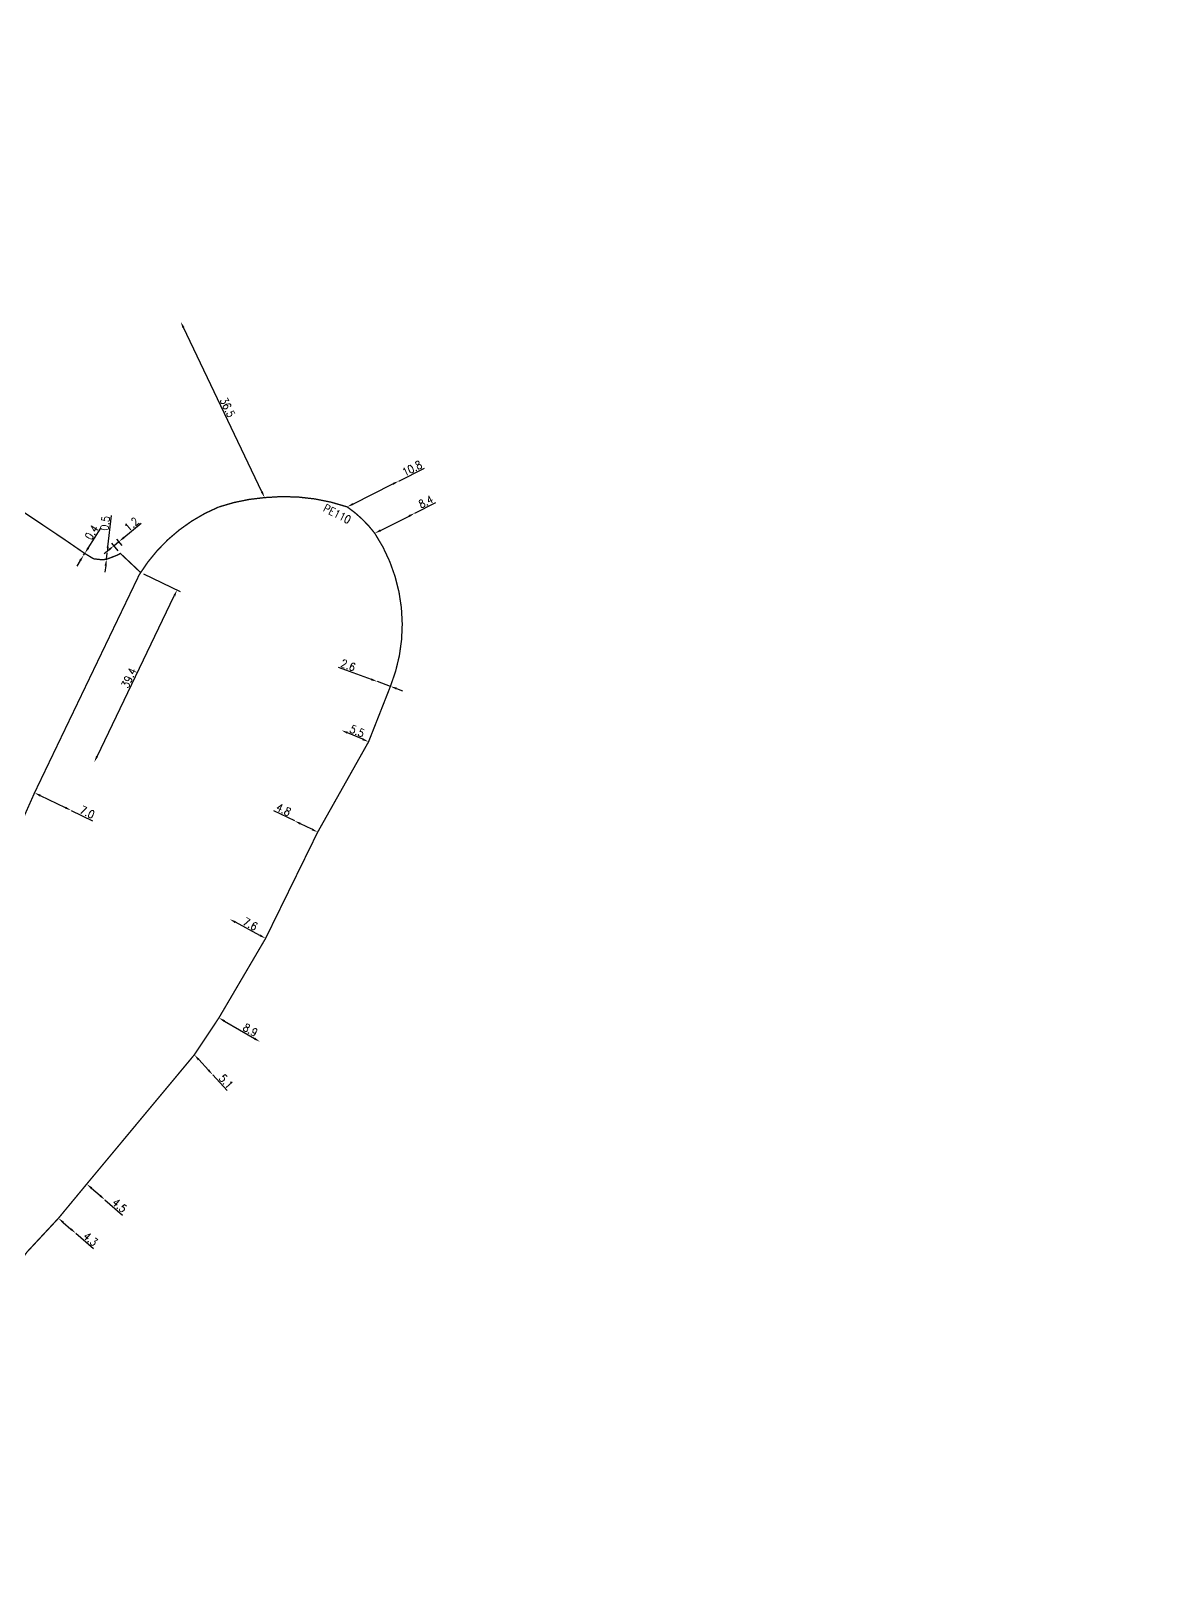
# Model space of a CAD drawing. Header units: millimetres. Extents: x 183000 to 183920, y 151989 to 153001.
# Drawn here: x 183231.5 to 183441.6, y 152208.4 to 152499.4 of the extents above; entities that cross this region are included whole.
import ezdxf
from ezdxf.enums import TextEntityAlignment as Align

# ---------------------------------------------------------------- set-up
doc = ezdxf.new("R2010")
doc.units = ezdxf.units.MM
doc.header["$MEASUREMENT"] = 0
doc.header["$PDMODE"] = 34
doc.linetypes.add('L_100_PE', pattern=[14, 10, -1.5, 1, -1.5])
doc.layers.get('DEFPOINTS').update_dxf_attribs({"linetype": 'CONTINUOUS'})
doc.layers.add('L_140', color=3, linetype='CONTINUOUS')
doc.styles.get("Standard").update_dxf_attribs({"font": 'romans.shx', "width": 0.85})
doc.dimstyles.get("Standard").update_dxf_attribs({"dimtxt": 1.5, "dimasz": 1.2, "dimexe": 0.625, "dimexo": 0.625, "dimgap": 0.25, "dimtad": 1, "dimdec": 1, "dimzin": 0, "dimdsep": 46, "dimtxsty": 'Standard', "dimcen": -0.5, "dimadec": 0, "dimazin": 0, "dimtfac": 1, "dimtdec": 1, "dimtmove": 0, "dimatfit": 3, "dimfxl": 1, "dimtolj": 1, "dimtzin": 0, "dimarcsym": 0})

# ---------------------------------------------------------------- blocks, each defined once
blk = doc.blocks.new('*D3')
at = {"layer": 'DEFPOINTS', "color": 0, "linetype": 'Continuous'}
for p in [(183252.05, 152397.96), (183258.88, 152394.68), (183243.36, 152362.4)]:
    blk.add_point(p, dxfattribs=at)
at = {"layer": 'L_140', "color": 0, "linetype": 'Continuous', "lineweight": -2}
for p, q in [((183252.62, 152397.69), (183259.45, 152394.41)), ((183243.88, 152363.49), (183258.36, 152393.6))]:
    blk.add_line(p, q, dxfattribs=at)
at = {"layer": 'L_140', "color": 0, "linetype": 'Continuous'}
for points in [[(183258.18, 152393.68), (183258.54, 152393.51), (183258.88, 152394.68)], [(183243.7, 152363.57), (183244.06, 152363.4), (183243.36, 152362.4)]]:
    blk.add_solid(points, dxfattribs=at)
at = {"layer": 'L_140', "color": 0, "linetype": 'Continuous', "insert": (183249.85, 152378.21), "char_height": 1.5, "attachment_point": 5, "rotation": 64.3131}
blk.add_mtext('\\A1;39.4', dxfattribs=at)
blk = doc.blocks.new('*D153')
at = {"layer": 'DEFPOINTS', "color": 0, "linetype": 'Continuous'}
for p in [(183236.65, 152276.93), (183239.9, 152274.11), (183239.9, 152274.11)]:
    blk.add_point(p, dxfattribs=at)
at = {"layer": 'L_140', "color": 0, "linetype": 'Continuous', "lineweight": -2}
for p, q in [((183237.56, 152276.14), (183238.99, 152274.9)), ((183239.9, 152274.11), (183243.2, 152271.25))]:
    blk.add_line(p, q, dxfattribs=at)
at = {"layer": 'L_140', "color": 0, "linetype": 'Continuous'}
for points in [[(183237.69, 152276.3), (183237.43, 152275.99), (183236.65, 152276.93)], [(183239.12, 152275.05), (183238.86, 152274.75), (183239.9, 152274.11)]]:
    blk.add_solid(points, dxfattribs=at)
at = {"layer": 'L_140', "color": 0, "linetype": 'Continuous', "insert": (183242.66, 152273.04), "char_height": 1.5, "attachment_point": 5, "rotation": 319.0312}
blk.add_mtext('\\A1;4.3', dxfattribs=at)
blk = doc.blocks.new('*D154')
at = {"layer": 'DEFPOINTS', "color": 0, "linetype": 'Continuous'}
for p in [(183241.95, 152283.34), (183245.35, 152280.39), (183245.35, 152280.39)]:
    blk.add_point(p, dxfattribs=at)
at = {"layer": 'L_140', "color": 0, "linetype": 'Continuous', "lineweight": -2}
for p, q in [((183242.86, 152282.56), (183244.45, 152281.18)), ((183245.35, 152280.39), (183248.65, 152277.53))]:
    blk.add_line(p, q, dxfattribs=at)
at = {"layer": 'L_140', "color": 0, "linetype": 'Continuous'}
for points in [[(183242.99, 152282.71), (183242.73, 152282.41), (183241.95, 152283.34)], [(183244.58, 152281.33), (183244.31, 152281.03), (183245.35, 152280.39)]]:
    blk.add_solid(points, dxfattribs=at)
at = {"layer": 'L_140', "color": 0, "linetype": 'Continuous', "insert": (183248.11, 152279.32), "char_height": 1.5, "attachment_point": 5, "rotation": 319.0312}
blk.add_mtext('\\A1;4.5', dxfattribs=at)
blk = doc.blocks.new('*D155')
at = {"layer": 'DEFPOINTS', "color": 0, "linetype": 'Continuous'}
for p in [(183262.11, 152307.56), (183265.57, 152303.81), (183265.57, 152303.81)]:
    blk.add_point(p, dxfattribs=at)
at = {"layer": 'L_140', "color": 0, "linetype": 'Continuous', "lineweight": -2}
for p, q in [((183262.93, 152306.68), (183264.76, 152304.69)), ((183265.57, 152303.81), (183268.29, 152300.86))]:
    blk.add_line(p, q, dxfattribs=at)
at = {"layer": 'L_140', "color": 0, "linetype": 'Continuous'}
for points in [[(183263.07, 152306.81), (183262.78, 152306.54), (183262.11, 152307.56)], [(183264.9, 152304.83), (183264.61, 152304.56), (183265.57, 152303.81)]]:
    blk.add_solid(points, dxfattribs=at)
at = {"layer": 'L_140', "color": 0, "linetype": 'Continuous', "insert": (183268.07, 152302.57), "char_height": 1.5, "attachment_point": 5, "rotation": 312.6552}
blk.add_mtext('\\A1;5.1', dxfattribs=at)
blk = doc.blocks.new('*D156')
at = {"layer": 'DEFPOINTS', "color": 0, "linetype": 'Continuous'}
for p in [(183266.72, 152314.49), (183274.41, 152310.01), (183274.41, 152310.01)]:
    blk.add_point(p, dxfattribs=at)
at = {"layer": 'L_140', "color": 0, "linetype": 'Continuous', "lineweight": -2}
blk.add_line((183267.76, 152313.89), (183273.38, 152310.61), dxfattribs=at)
at = {"layer": 'L_140', "color": 0, "linetype": 'Continuous'}
for points in [[(183267.86, 152314.06), (183267.66, 152313.71), (183266.72, 152314.49)], [(183273.48, 152310.79), (183273.27, 152310.44), (183274.41, 152310.01)]]:
    blk.add_solid(points, dxfattribs=at)
at = {"layer": 'L_140', "color": 0, "linetype": 'Continuous', "insert": (183272.61, 152312.22), "char_height": 1.5, "attachment_point": 5, "rotation": 329.7701}
blk.add_mtext('\\A1;8.9', dxfattribs=at)
blk = doc.blocks.new('*D157')
at = {"layer": 'DEFPOINTS', "color": 0, "linetype": 'Continuous'}
for p in [(183268.77, 152332.97), (183268.77, 152332.97), (183275.47, 152329.38)]:
    blk.add_point(p, dxfattribs=at)
at = {"layer": 'L_140', "color": 0, "linetype": 'Continuous', "lineweight": -2}
blk.add_line((183274.41, 152329.95), (183269.83, 152332.4), dxfattribs=at)
at = {"layer": 'L_140', "color": 0, "linetype": 'Continuous'}
for points in [[(183269.92, 152332.58), (183269.73, 152332.23), (183268.77, 152332.97)], [(183274.51, 152330.13), (183274.32, 152329.77), (183275.47, 152329.38)]]:
    blk.add_solid(points, dxfattribs=at)
at = {"layer": 'L_140', "color": 0, "linetype": 'Continuous', "insert": (183272.59, 152332.06), "char_height": 1.5, "attachment_point": 5, "rotation": 331.8651}
blk.add_mtext('\\A1;7.6', dxfattribs=at)
blk = doc.blocks.new('*D158')
at = {"layer": 'DEFPOINTS', "color": 0, "linetype": 'Continuous'}
for p in [(183280.92, 152351.4), (183280.92, 152351.4), (183285.23, 152349.3)]:
    blk.add_point(p, dxfattribs=at)
at = {"layer": 'L_140', "color": 0, "linetype": 'Continuous', "lineweight": -2}
for p, q in [((183280.92, 152351.4), (183276.99, 152353.32)), ((183284.15, 152349.83), (183282, 152350.88))]:
    blk.add_line(p, q, dxfattribs=at)
at = {"layer": 'L_140', "color": 0, "linetype": 'Continuous'}
for points in [[(183282.08, 152351.06), (183281.91, 152350.7), (183280.92, 152351.4)], [(183284.24, 152350.01), (183284.07, 152349.65), (183285.23, 152349.3)]]:
    blk.add_solid(points, dxfattribs=at)
at = {"layer": 'L_140', "color": 0, "linetype": 'Continuous', "insert": (183278.85, 152353.52), "char_height": 1.5, "attachment_point": 5, "rotation": 334.0402}
blk.add_mtext('\\A1;4.8', dxfattribs=at)
blk = doc.blocks.new('*D159')
at = {"layer": 'DEFPOINTS', "color": 0, "linetype": 'Continuous'}
for p in [(183289.71, 152368.38), (183289.71, 152368.38), (183294.77, 152366.24)]:
    blk.add_point(p, dxfattribs=at)
at = {"layer": 'L_140', "color": 0, "linetype": 'Continuous', "lineweight": -2}
blk.add_line((183293.67, 152366.7), (183290.81, 152367.91), dxfattribs=at)
at = {"layer": 'L_140', "color": 0, "linetype": 'Continuous'}
for points in [[(183290.89, 152368.1), (183290.73, 152367.73), (183289.71, 152368.38)], [(183293.74, 152366.89), (183293.59, 152366.52), (183294.77, 152366.24)]]:
    blk.add_solid(points, dxfattribs=at)
at = {"layer": 'L_140', "color": 0, "linetype": 'Continuous', "insert": (183292.63, 152368.23), "char_height": 1.5, "attachment_point": 5, "rotation": 337.0392}
blk.add_mtext('\\A1;5.5', dxfattribs=at)
blk = doc.blocks.new('*D160')
at = {"layer": 'DEFPOINTS', "color": 0, "linetype": 'Continuous'}
for p in [(183296.42, 152377.51), (183296.42, 152377.51), (183298.86, 152376.62)]:
    blk.add_point(p, dxfattribs=at)
at = {"layer": 'L_140', "color": 0, "linetype": 'Continuous', "lineweight": -2}
for p, q in [((183295.29, 152377.92), (183289.12, 152380.17)), ((183298.86, 152376.62), (183296.42, 152377.51)), ((183299.99, 152376.21), (183301.12, 152375.8))]:
    blk.add_line(p, q, dxfattribs=at)
at = {"layer": 'L_140', "color": 0, "linetype": 'Continuous'}
for points in [[(183295.36, 152378.11), (183295.22, 152377.74), (183296.42, 152377.51)], [(183300.06, 152376.4), (183299.92, 152376.03), (183298.86, 152376.62)]]:
    blk.add_solid(points, dxfattribs=at)
at = {"layer": 'L_140', "color": 0, "linetype": 'Continuous', "insert": (183290.95, 152380.57), "char_height": 1.5, "attachment_point": 5, "rotation": 339.987}
blk.add_mtext('\\A1;2.6', dxfattribs=at)
blk = doc.blocks.new('*D161')
at = {"layer": 'DEFPOINTS', "color": 0, "linetype": 'Continuous'}
for p in [(183303.43, 152409.08), (183303.43, 152409.08), (183295.93, 152405.31)]:
    blk.add_point(p, dxfattribs=at)
at = {"layer": 'L_140', "color": 0, "linetype": 'Continuous', "lineweight": -2}
for p, q in [((183303.43, 152409.08), (183307.4, 152411.07)), ((183297, 152405.85), (183302.36, 152408.54))]:
    blk.add_line(p, q, dxfattribs=at)
at = {"layer": 'L_140', "color": 0, "linetype": 'Continuous'}
for points in [[(183302.27, 152408.72), (183302.45, 152408.36), (183303.43, 152409.08)], [(183296.91, 152406.03), (183297.09, 152405.67), (183295.93, 152405.31)]]:
    blk.add_solid(points, dxfattribs=at)
at = {"layer": 'L_140', "color": 0, "linetype": 'Continuous', "insert": (183305.5, 152411.23), "char_height": 1.5, "attachment_point": 5, "rotation": 26.6311}
blk.add_mtext('\\A1;8.4', dxfattribs=at)
blk = doc.blocks.new('*D162')
at = {"layer": 'DEFPOINTS', "color": 0, "linetype": 'Continuous'}
for p in [(183300.42, 152415.1), (183300.42, 152415.1), (183290.76, 152410.26)]:
    blk.add_point(p, dxfattribs=at)
at = {"layer": 'L_140', "color": 0, "linetype": 'Continuous', "lineweight": -2}
for p, q in [((183300.42, 152415.1), (183305.25, 152417.52)), ((183291.84, 152410.79), (183299.34, 152414.56))]:
    blk.add_line(p, q, dxfattribs=at)
at = {"layer": 'L_140', "color": 0, "linetype": 'Continuous'}
for points in [[(183299.25, 152414.74), (183299.43, 152414.38), (183300.42, 152415.1)], [(183291.75, 152410.97), (183291.92, 152410.62), (183290.76, 152410.26)]]:
    blk.add_solid(points, dxfattribs=at)
at = {"layer": 'L_140', "color": 0, "linetype": 'Continuous', "insert": (183302.92, 152417.47), "char_height": 1.5, "attachment_point": 5, "rotation": 26.6311}
blk.add_mtext('\\A1;10.8', dxfattribs=at)
blk = doc.blocks.new('*D163')
at = {"layer": 'DEFPOINTS', "color": 0, "linetype": 'Continuous'}
for p in [(183259.57, 152444.94), (183259.57, 152444.94), (183275.29, 152412)]:
    blk.add_point(p, dxfattribs=at)
at = {"layer": 'L_140', "color": 0, "linetype": 'Continuous', "lineweight": -2}
blk.add_line((183274.77, 152413.08), (183260.09, 152443.86), dxfattribs=at)
at = {"layer": 'L_140', "color": 0, "linetype": 'Continuous'}
for points in [[(183260.27, 152443.94), (183259.9, 152443.77), (183259.57, 152444.94)], [(183274.95, 152413.17), (183274.59, 152413), (183275.29, 152412)]]:
    blk.add_solid(points, dxfattribs=at)
at = {"layer": 'L_140', "color": 0, "linetype": 'Continuous', "insert": (183268.33, 152428.9), "char_height": 1.5, "attachment_point": 5, "rotation": 295.5071}
blk.add_mtext('\\A1;36.5', dxfattribs=at)
blk = doc.blocks.new('*D164')
at = {"layer": 'DEFPOINTS', "color": 0, "linetype": 'Continuous'}
for p in [(183247.99, 152403.75), (183248.25, 152401.54), (183248.97, 152402.55)]:
    blk.add_point(p, dxfattribs=at)
at = {"layer": 'L_140', "color": 0, "linetype": 'Continuous', "lineweight": -2}
for p, q in [((183248.91, 152404.52), (183252.15, 152407.18)), ((183247.86, 152402.02), (183246.66, 152403.47)), ((183247.06, 152402.99), (183247.99, 152403.75)), ((183248.57, 152403.04), (183247.59, 152404.24)), ((183246.13, 152402.23), (183245.2, 152401.47))]:
    blk.add_line(p, q, dxfattribs=at)
at = {"layer": 'L_140', "color": 0, "linetype": 'Continuous'}
for points in [[(183246, 152402.38), (183246.26, 152402.07), (183247.06, 152402.99)], [(183248.79, 152404.67), (183249.04, 152404.36), (183247.99, 152403.75)]]:
    blk.add_solid(points, dxfattribs=at)
at = {"layer": 'L_140', "color": 0, "linetype": 'Continuous', "insert": (183250.36, 152407), "char_height": 1.5, "attachment_point": 5, "rotation": 39.4339}
blk.add_mtext('\\A1;1.2', dxfattribs=at)
blk = doc.blocks.new('*D165')
at = {"layer": 'DEFPOINTS', "color": 0, "linetype": 'Continuous'}
for p in [(183245.64, 152400.44), (183245.77, 152401.6), (183245.77, 152401.6)]:
    blk.add_point(p, dxfattribs=at)
at = {"layer": 'L_140', "color": 0, "linetype": 'Continuous', "lineweight": -2}
for p, q in [((183245.91, 152402.79), (183246.58, 152408.66)), ((183245.64, 152400.44), (183245.77, 152401.6)), ((183245.5, 152399.25), (183245.36, 152398.05))]:
    blk.add_line(p, q, dxfattribs=at)
at = {"layer": 'L_140', "color": 0, "linetype": 'Continuous'}
for points in [[(183245.71, 152402.81), (183246.1, 152402.77), (183245.77, 152401.6)], [(183245.3, 152399.27), (183245.7, 152399.22), (183245.64, 152400.44)]]:
    blk.add_solid(points, dxfattribs=at)
at = {"layer": 'L_140', "color": 0, "linetype": 'Continuous', "insert": (183245.4, 152407.19), "char_height": 1.5, "attachment_point": 5, "rotation": 83.4555}
blk.add_mtext('\\A1;0.5', dxfattribs=at)
blk = doc.blocks.new('*D166')
at = {"layer": 'DEFPOINTS', "color": 0, "linetype": 'Continuous'}
for p in [(183241.36, 152401.19), (183241.36, 152401.19), (183241.58, 152401.53)]:
    blk.add_point(p, dxfattribs=at)
at = {"layer": 'L_140', "color": 0, "linetype": 'Continuous', "lineweight": -2}
for p, q in [((183242.22, 152402.55), (183244.59, 152406.29)), ((183240.72, 152400.18), (183240.08, 152399.17)), ((183241.36, 152401.19), (183241.58, 152401.53))]:
    blk.add_line(p, q, dxfattribs=at)
at = {"layer": 'L_140', "color": 0, "linetype": 'Continuous'}
for points in [[(183240.55, 152400.29), (183240.89, 152400.07), (183241.36, 152401.19)], [(183242.05, 152402.65), (183242.39, 152402.44), (183241.58, 152401.53)]]:
    blk.add_solid(points, dxfattribs=at)
at = {"layer": 'L_140', "color": 0, "linetype": 'Continuous', "insert": (183242.88, 152405.46), "char_height": 1.5, "attachment_point": 5, "rotation": 57.6515}
blk.add_mtext('\\A1;0.4', dxfattribs=at)
blk = doc.blocks.new('*D179')
at = {"layer": 'DEFPOINTS', "color": 0, "linetype": 'Continuous'}
for p in [(183232.17, 152356.67), (183239.02, 152353.38), (183239.02, 152353.38)]:
    blk.add_point(p, dxfattribs=at)
at = {"layer": 'L_140', "color": 0, "linetype": 'Continuous', "lineweight": -2}
for p, q in [((183233.25, 152356.15), (183237.94, 152353.9)), ((183239.02, 152353.38), (183243.05, 152351.44))]:
    blk.add_line(p, q, dxfattribs=at)
at = {"layer": 'L_140', "color": 0, "linetype": 'Continuous'}
for points in [[(183233.34, 152356.33), (183233.16, 152355.97), (183232.17, 152356.67)], [(183238.02, 152354.08), (183237.85, 152353.72), (183239.02, 152353.38)]]:
    blk.add_solid(points, dxfattribs=at)
at = {"layer": 'L_140', "color": 0, "linetype": 'Continuous', "insert": (183242.05, 152353.03), "char_height": 1.5, "attachment_point": 5, "rotation": 334.3131}
blk.add_mtext('\\A1;7.0', dxfattribs=at)

msp = doc.modelspace()

# ---------------------------------------------------------------- linework, layer by layer
at = {"layer": 'L_140', "linetype": 'L_100_PE', "const_width": 0.25, "flags": 128}
msp.add_lwpolyline([(183252.05, 152397.96), (183248.25, 152401.54), (183247.81, 152401.27), (183246.87, 152400.9), (183246.2, 152400.64), (183245.64, 152400.44), (183244.95, 152400.36), (183244.23, 152400.41), (183243.29, 152400.52, -0.106564), (183243.19, 152400.56), (183241.58, 152401.53), (183237.97, 152404.02), (183233.04, 152407.33), (183224.18, 152413.23), (183221.43, 152415.1), (183215.15, 152419.33), (183208.28, 152423.76), (183199.91, 152428.64), (183194.16, 152431.76), (183187.28, 152435.44), (183181.33, 152438.4), (183180.73, 152438.7), (183180.21, 152439.64), (183180.21, 152439.64), (183180.21, 152439.64), (183178.97, 152440.26), (183161.21, 152449.11), (183155.53, 152452.81), (183151.06, 152457.98), (183149.19, 152462.99), (183149.08, 152467.77), (183148.97, 152472.05), (183149.54, 152474.49), (183150.99, 152478.24), (183153.73, 152483.75), (183163.69, 152499.59), (183166.77, 152504.19), (183168.62, 152506.78), (183176.01, 152516.59), (183181.3, 152523.18), (183186.44, 152529.74), (183190.61, 152535.21), (183193.83, 152540.43), (183195.5, 152544.55), (183196.5, 152547.23), (183198.31, 152552.63, -0.089435), (183198.35, 152552.71), (183198.7, 152553.14, -0.008579), (183198.71, 152553.15), (183198.84, 152553.3, 0.07507), (183198.88, 152553.36), (183198.99, 152553.61, 0.054364), (183199, 152553.66), (183199.08, 152554.03, 0.063762), (183199.08, 152554.1), (183199.04, 152554.51, -0.05906), (183199.04, 152554.57), (183199.17, 152555.61), (183199.17, 152555.61), (183199.17, 152555.61), (183199.17, 152555.61), (183199.17, 152555.61), (183199.45, 152557.86), (183202.61, 152572.02), (183202.96, 152573.06), (183204.51, 152577.98), (183206.23, 152583.46), (183208.28, 152589.39), (183213.31, 152604.95), (183213.32, 152604.96, 0.166804), (183213.31, 152605.13), (183213.26, 152605.26, -0.049107), (183213.25, 152605.31), (183213.22, 152605.5, -0.140408), (183213.24, 152605.63), (183213.53, 152606.36), (183213.83, 152607.04), (183215.88, 152611.89), (183223.71, 152630.04), (183235.75, 152645.91), (183237.17, 152648.11), (183240.14, 152653.37), (183241.77, 152655.67), (183242.12, 152656.35), (183242.12, 152656.35), (183242.63, 152657.45, -0.107508), (183242.63, 152657.45), (183243.85, 152658.53, -0.175439), (183244.18, 152658.77), (183245.93, 152659.15), (183247.63, 152659.24), (183251.34, 152658.99), (183257, 152658.63), (183267.25, 152658.36), (183272.82, 152658.52), (183280.81, 152659.15), (183286.91, 152660.31), (183295.34, 152662.48), (183306.09, 152665.74), (183320.27, 152669.97), (183326.9, 152672.24), (183339.91, 152675.75), (183357.46, 152680.48), (183370.8, 152684.22), (183378.25, 152686.66), (183383.97, 152689), (183386.75, 152690.27), (183387.53, 152690.52), (183387.89, 152690.7), (183388.38, 152690.93), (183388.95, 152691.45), (183389.48, 152692.05), (183389.81, 152692.47), (183391.01, 152693.47), (183394.33, 152695.67), (183394.33, 152695.67), (183407.42, 152703.83), (183448.34, 152728.29), (183448.7, 152728.5), (183448.98, 152728.57), (183449.31, 152728.57), (183449.52, 152728.53), (183450.91, 152728.55), (183452.95, 152727.94), (183473.53, 152716.93), (183477.84, 152714.62), (183487.03, 152709.71), (183501.37, 152701.32), (183532.69, 152684.96), (183549.96, 152673.82), (183569.88, 152656.53), (183583.34, 152647.06), (183589.84, 152642.41), (183593.29, 152646), (183600.3, 152641.14), (183612.4, 152636.59), (183637.73, 152629.26), (183666.57, 152619.55), (183667.66, 152615.18, 0.091037), (183682.38, 152618.14), (183702.7, 152627.71, 0.003149), (183715.46, 152633.81, 0.077889), (183721.05, 152640.23), (183743.34, 152671.28), (183755.25, 152688.62), (183766.41, 152704.7), (183776.51, 152718.89), (183789.18, 152737.85), (183791.76, 152742.37), (183796.58, 152753.73), (183801.97, 152766.41), (183824.2, 152821.94), (183827.92, 152830.72), (183831.3, 152836.12), (183836.84, 152846.96)], format="xyb", dxfattribs=at)
at = {"layer": 'L_140', "linetype": 'L_100_PE', "flags": 128}
msp.add_lwpolyline([(183123.54, 152250.69, 0.25, 0.25, 0), (183134.44, 152252.62, 0.25, 0.25, 0), (183134.68, 152233.78, 0.25, 0.25, 0.162851), (183147.1, 152225.51, 0.25, 0.25, 0), (183159.85, 152228.61, 0.25, 0.25, 0), (183167.53, 152231.85, 0.25, 0.25, 0), (183176.44, 152238.78, 0.25, 0.25, 0), (183178.65, 152247.97, 0.25, 0.25, 0), (183181.72, 152254.05, 0.25, 0.25, 0), (183183.09, 152259.9, 0.25, 0.25, 0), (183186.2, 152258.46, 0.25, 0.25, 0), (183189.34, 152267.08, 0.25, 0.25, 0), (183192.44, 152273.51, 0.25, 0.25, 0), (183198.53, 152286.24, 0.25, 0.25, 0), (183207.51, 152304.21, 0.25, 0.25, 0), (183223.34, 152336.82, 0.25, 0.25, 0), (183225.2, 152340.96, 0.25, 0.25, 0), (183232.17, 152356.67, 0.25, 0.25, 0), (183251.78, 152397.52, 0.25, 0.25, -0.158332), (183266.66, 152410.23, 0.25, 0.25, -0.063135), (183275.29, 152412, 0.25, 0.25, -0.107766), (183290.76, 152410.26, 0.25, 0.25, -0.080049), (183295.93, 152405.31, 0.25, 0.25, -0.24561), (183298.86, 152376.62, 0.25, 0.25, 0), (183294.77, 152366.24, 0.25, 0.25, 0), (183285.23, 152349.3, 0.25, 0.25, 0), (183275.47, 152329.38, 0.25, 0.25, 0), (183266.72, 152314.49, 0.25, 0.25, 0), (183262.11, 152307.56, 0.25, 0.25, 0), (183241.95, 152283.34, 0.25, 0.25, 0), (183236.65, 152276.93, 0.25, 0.25, 0), (183230.76, 152270.6, 0.25, 0.25, 0), (183218.63, 152253.73, 0.25, 0.25, 0), (183217.87, 152252.67, 0.25, 0.25, 0), (183222.18, 152249.18, 0.25, 0.25, -0.166935), (183208.62, 152240.7, 0.25, 0.25, 0), (183198.48, 152238.33, 0.25, 0.25, 0.126017), (183182.75, 152232.65, 0.25, 0.25, 0), (183176.48, 152228.39, 0.25, 0.25, 0), (183172.98, 152225.85, 0.25, 0.25, 0), (183169.03, 152223.5, 0.25, 0.25, 0), (183155.6, 152214.28, 0.25, 0.25, 0), (183144.65, 152206.16, 0.25, 0.25, 0), (183130.46, 152195.85, 0.25, 0.25, 0), (183120.53, 152186.44, 0.25, 0.25, 0.129581), (183119.53, 152184.69, 0.25, 0.25, 0), (183125.94, 152175.94, 0.25, 0.25, 0), (183130.3, 152170.18, 0.25, 0.25, 0), (183131.93, 152167.75, 0, 0, 0)], format="xyseb", dxfattribs=at)

# ---------------------------------------------------------------- texts
at = {"layer": 'L_140', "linetype": 'Continuous', "width": 0.85}
msp.add_text('PE110', height=1.5, rotation=332.5093, dxfattribs=at).set_placement((183288.87, 152408.94), align=Align.MIDDLE)

# ---------------------------------------------------------------- dimensions: what is measured, and where the dimension line sits
at = {"layer": 'L_140', "linetype": 'Continuous'}
for base, p1, p2, angle, picture, middle in [((183259.57, 152444.94), (183275.29, 152412), (183259.57, 152444.94), 295.5071, '*D163', (183267.43, 152428.47)), ((183300.42, 152415.1), (183290.76, 152410.26), (183300.42, 152415.1), 206.6311, '*D162', (183303.37, 152416.58)), ((183303.43, 152409.08), (183295.93, 152405.31), (183303.43, 152409.08), 206.6311, '*D161', (183305.95, 152410.34)), ((183247.99, 152403.75), (183248.25, 152401.54), (183248.97, 152402.55), 219.4339, '*D164', (183250.99, 152406.23)), ((183241.36, 152401.19), (183241.58, 152401.53), (183241.36, 152401.19), 57.6515, '*D166', (183243.72, 152404.92)), ((183296.42, 152377.51), (183298.86, 152376.62), (183296.42, 152377.51), 339.987, '*D160', (183290.6, 152379.63)), ((183289.71, 152368.38), (183294.77, 152366.24), (183289.71, 152368.38), 337.0392, '*D159', (183292.24, 152367.31)), ((183280.92, 152351.4), (183285.23, 152349.3), (183280.92, 152351.4), 334.0402, '*D158', (183278.41, 152352.62)), ((183268.77, 152332.97), (183275.47, 152329.38), (183268.77, 152332.97), 331.8651, '*D157', (183272.12, 152331.18)), ((183274.41, 152310.01), (183266.72, 152314.49), (183274.41, 152310.01), 149.7701, '*D156', (183272.1, 152311.35)), ((183265.57, 152303.81), (183262.11, 152307.56), (183265.57, 152303.81), 132.6552, '*D155', (183267.33, 152301.9)), ((183245.35, 152280.39), (183241.95, 152283.34), (183245.35, 152280.39), 139.0312, '*D154', (183247.45, 152278.57)), ((183239.9, 152274.11), (183236.65, 152276.93), (183239.9, 152274.11), 139.0312, '*D153', (183242, 152272.29))]:
    dim = msp.add_linear_dim(base=base, p1=p1, p2=p2, angle=angle, dimstyle='Standard', dxfattribs=at)
    dim.commit()
    dim.dimension.update_dxf_attribs({"geometry": picture, "text_midpoint": middle, "dimtype": 160})
for base, p1, p2, angle, text, picture, middle in [((183245.77, 152401.6), (183245.64, 152400.44), (183245.77, 152401.6), 263.4555, '0.5', '*D165', (183246.4, 152407.08)), ((183258.88, 152394.68), (183243.36, 152362.4), (183252.05, 152397.96), 64.3131, '39.4', '*D3', (183250.75, 152377.78)), ((183239.02, 152353.38), (183232.17, 152356.67), (183239.02, 152353.38), 154.3131, '7.0', '*D179', (183241.62, 152352.13))]:
    dim = msp.add_linear_dim(base=base, p1=p1, p2=p2, angle=angle, text=text, dimstyle='Standard', dxfattribs=at)
    dim.commit()
    dim.dimension.update_dxf_attribs({"geometry": picture, "text_midpoint": middle, "dimtype": 160})

doc.saveas('drawing.dxf')
